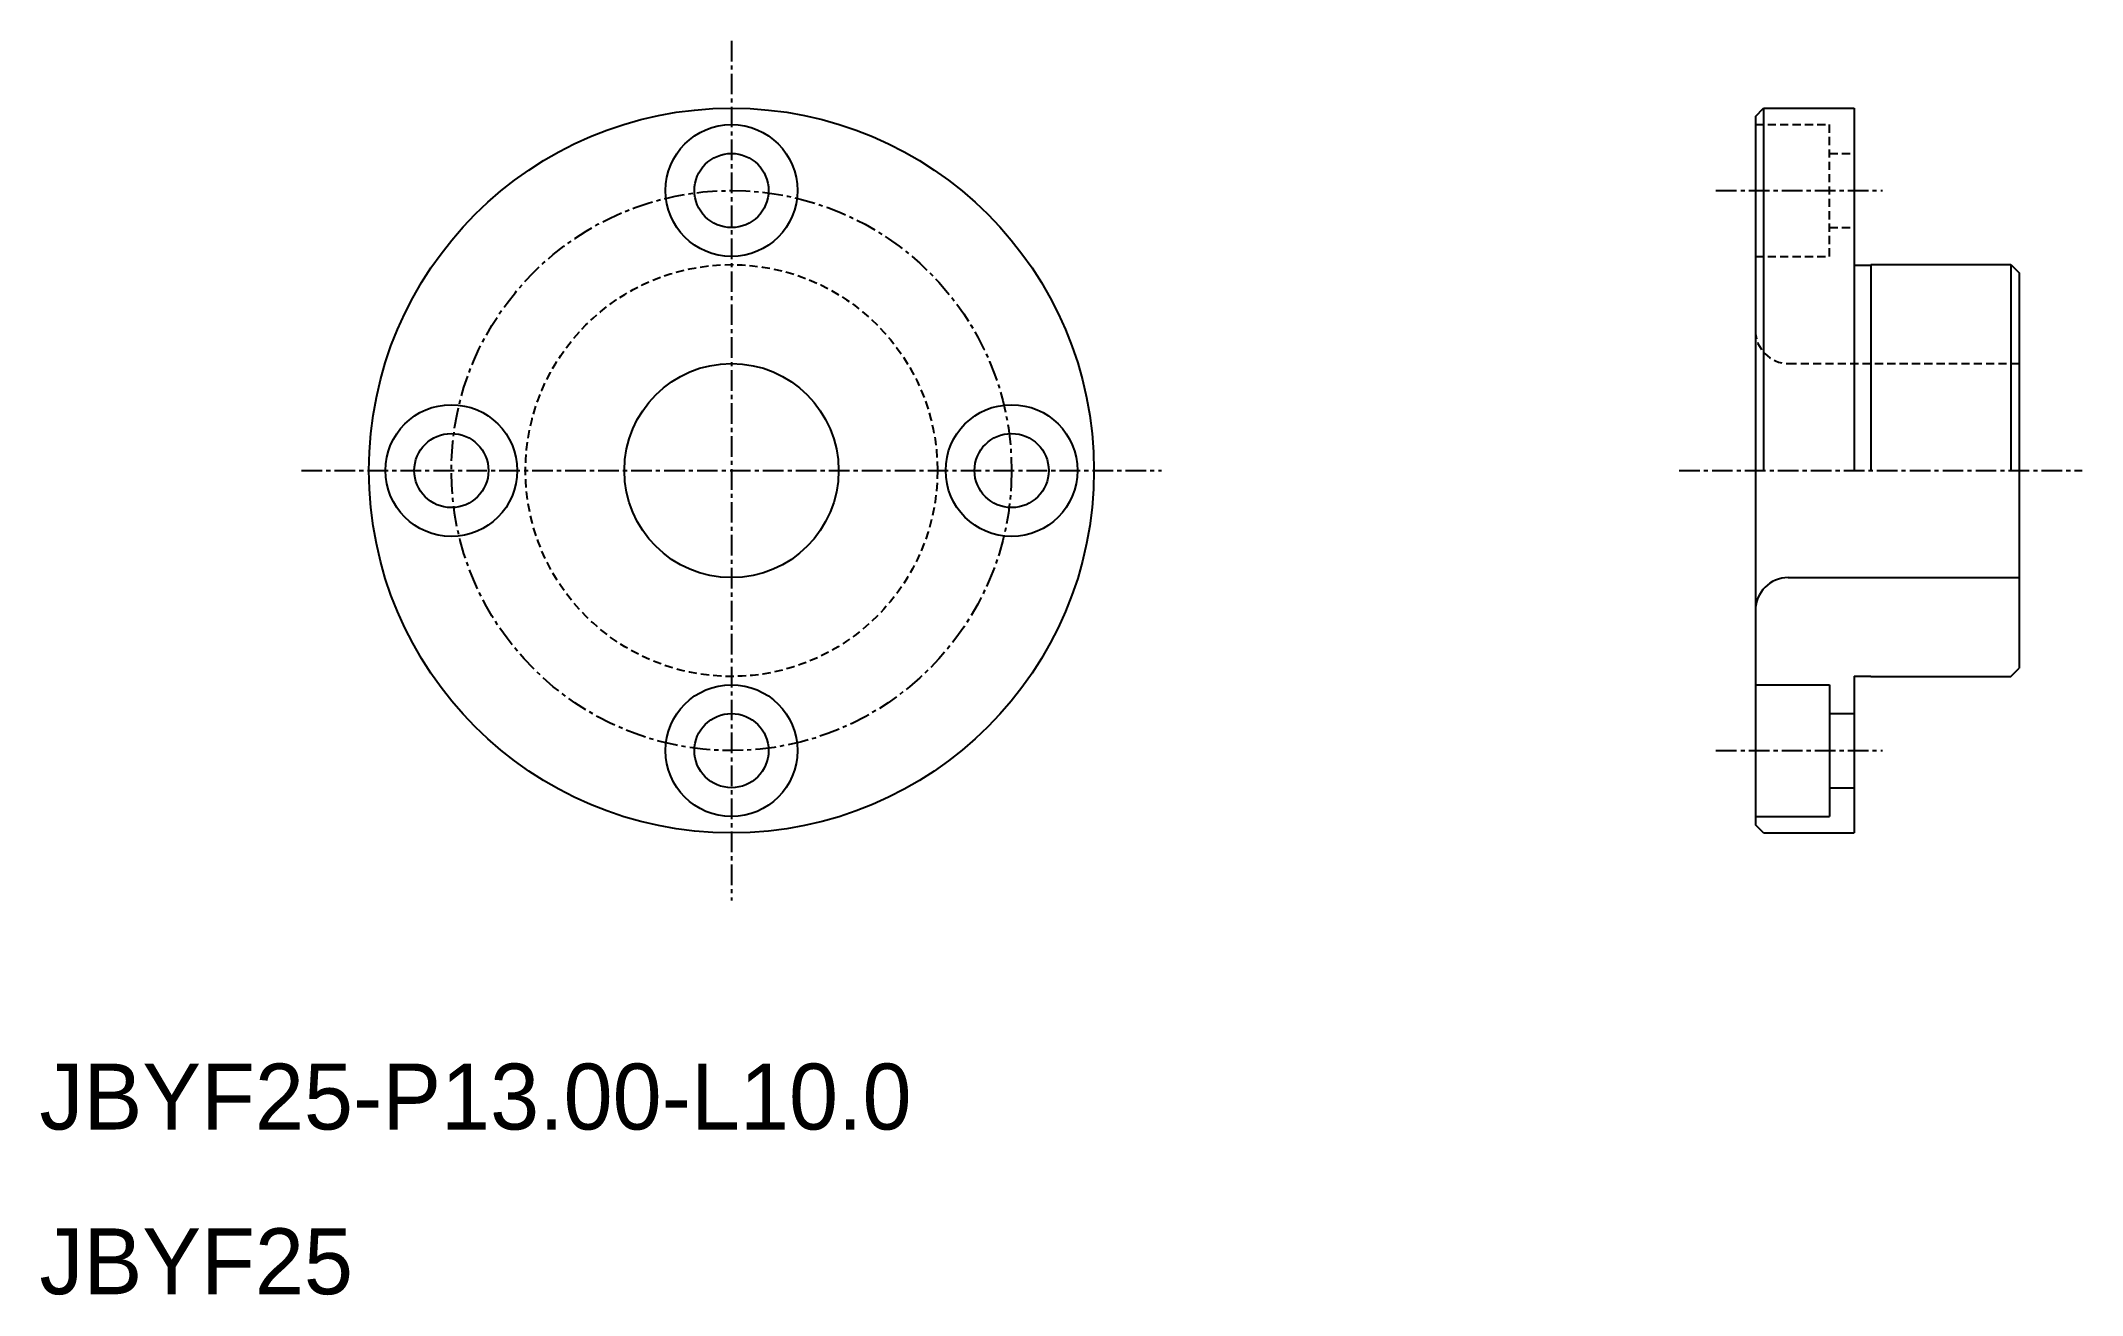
# Model space of a CAD drawing. Extents: x 10 to 134, y 10 to 86.
import ezdxf

# ---------------------------------------------------------------- set-up
doc = ezdxf.new("R2010")
doc.units = 0
doc.linetypes.add('CENTER', pattern=[2, 1.25, -0.25, 0.25, -0.25])
doc.linetypes.add('DASHED', pattern=[0.75, 0.5, -0.25])
doc.layers.get('0').update_dxf_attribs({"linetype": 'CONTINUOUS'})
doc.layers.add('CENTER', color=1, linetype='CENTER')

msp = doc.modelspace()

# ---------------------------------------------------------------- linework, layer by layer
at = {"color": 7, "linetype": 'CONTINUOUS'}
for p, q in [((114.14, 81.5), (114.64, 82)), ((114.64, 82), (114.64, 60)), ((114.64, 82), (120.14, 82)), ((116.01, 82), (116.01, 82)), ((117.39, 82), (117.39, 82)), ((120.14, 82), (120.14, 60)), ((114.14, 81.5), (114.14, 38.5)), ((120.14, 72.47), (121.14, 72.47)), ((121.14, 72.5), (121.14, 60)), ((121.14, 72.5), (129.64, 72.5)), ((129.64, 72.5), (129.64, 60)), ((129.64, 72.5), (130.14, 72)), ((130.14, 72), (130.14, 48)), ((116.14, 53.5), (130.14, 53.5)), ((120.14, 47.52), (120.14, 38)), ((120.14, 47.52), (121.14, 47.52)), ((121.14, 47.52), (121.14, 47.5)), ((121.14, 47.5), (129.64, 47.5)), ((129.64, 47.5), (130.14, 48)), ((114.14, 47), (118.64, 47)), ((118.64, 47), (118.64, 39)), ((118.64, 45.25), (120.14, 45.25)), ((118.64, 40.75), (120.14, 40.75)), ((114.14, 39), (118.64, 39)), ((114.64, 38), (114.14, 38.5)), ((114.64, 38), (120.14, 38))]:
    msp.add_line(p, q, dxfattribs=at)
at = {"color": 3, "linetype": 'DASHED'}
for p, q in [((114.14, 81), (118.64, 81)), ((118.64, 73), (118.64, 81)), ((118.64, 79.25), (120.14, 79.25)), ((118.64, 74.75), (120.14, 74.75)), ((114.14, 73), (118.64, 73)), ((116.14, 66.5), (130.14, 66.5))]:
    msp.add_line(p, q, dxfattribs=at)
at = {"color": 7, "linetype": 'CONTINUOUS'}
for centre, radius in [((52, 60), 22), ((52, 77), 4), ((52, 77), 2.25), ((52, 60), 6.5), ((35, 60), 4), ((69, 60), 4), ((35, 60), 2.25), ((69, 60), 2.25), ((52, 43), 4), ((52, 43), 2.25)]:
    msp.add_circle(centre, radius, dxfattribs=at)
at = {"color": 3, "linetype": 'DASHED'}
msp.add_circle((52, 60), 12.5, dxfattribs=at)
msp.add_arc((116.14, 68.5), 2, 180, 270, dxfattribs=at)
at = {"color": 7, "linetype": 'CONTINUOUS'}
msp.add_arc((116.14, 51.5), 2, 90, 180, dxfattribs=at)
at = {"layer": 'CENTER', "color": 1, "linetype": 'CENTER'}
for p, q in [((52, 86.09), (52, 33.91)), ((111.75, 77), (121.85, 77)), ((25.91, 60), (78.09, 60)), ((109.51, 60), (133.97, 60)), ((111.75, 43), (121.85, 43))]:
    msp.add_line(p, q, dxfattribs=at)
msp.add_circle((52, 60), 17, dxfattribs=at)

# ---------------------------------------------------------------- texts
at = {"color": 7, "linetype": 'CONTINUOUS'}
for s, p in [('JBYF25-P13.00-L10.0', (10, 20)), ('JBYF25', (10, 10))]:
    msp.add_text(s, height=4, dxfattribs=at).set_placement(p)

doc.saveas('drawing.dxf')
